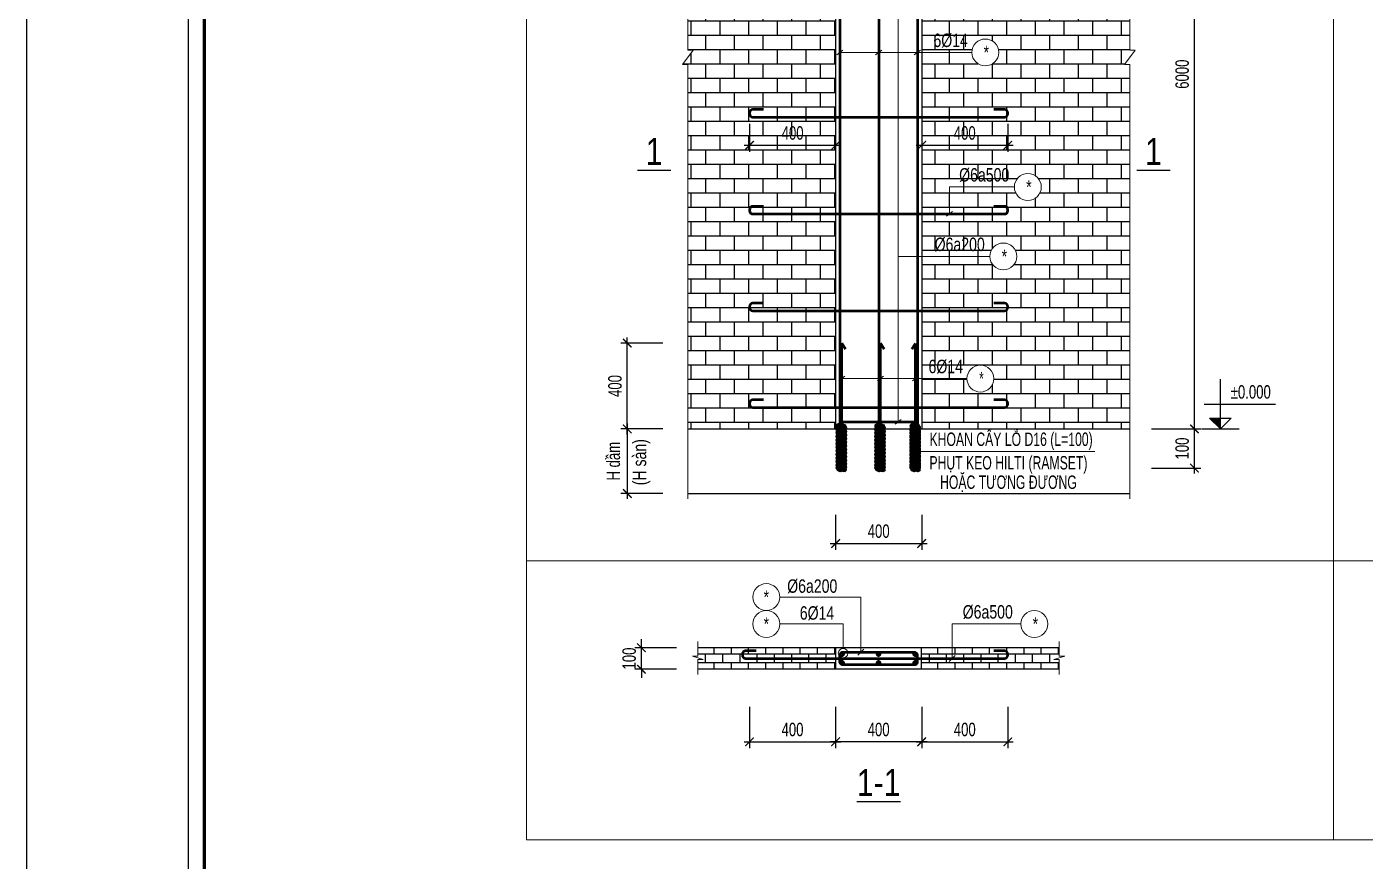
# Model space of a CAD drawing. Header units: millimetres. Extents: x 0 to 84100, y 0 to 158663.
# Drawn here: x 0 to 6221, y 7455 to 11336 of the extents above; entities that cross this region are included whole.
import ezdxf
from ezdxf.enums import TextEntityAlignment as Align

# ---------------------------------------------------------------- set-up
doc = ezdxf.new("R2010")
doc.units = ezdxf.units.MM
doc.header["$LTSCALE"] = 800
doc.header["$MEASUREMENT"] = 0
doc.layers.get('DEFPOINTS').update_dxf_attribs({"color": 87})
for name, color, linetype in [('CDC-KHUNGTEN', 9, 'Continuous'), ('CDC.02.DIM', 1, 'Continuous'), ('CDC.03.BORDER', 3, 'Continuous'), ('CDC.06.TEXT', 2, 'Continuous'), ('CDC.10.HATCH', 9, 'Continuous'), ('KCS_STEEL_SNODE', 6, 'Continuous')]:
    doc.layers.add(name, color=color, linetype=linetype)
for name, color, linetype, lineweight in [('CDC.05.STEEL', 4, 'Continuous', 50), ('CDC.11.NOTE', 8, 'Continuous', 18), ('CDC.14.STEELNUM', 9, 'Continuous', 18), ('STEEL_NODE', 6, 'Continuous', 50)]:
    doc.layers.add(name, color=color, linetype=linetype, lineweight=lineweight)
doc.styles.add('KC_BIGTEXT', font='arial.ttf', dxfattribs={"width": 0.7})
doc.styles.add('KC_SMTEXT', font='arial.ttf', dxfattribs={"width": 0.7})
doc.styles.add('KCS_SMTEXT', font='arial.ttf', dxfattribs={"width": 0.7})
doc.dimstyles.new('KCS_DIM25', dxfattribs={"dimtxt": 62.5, "dimasz": 40, "dimexe": 30, "dimexo": 0, "dimgap": 25, "dimtad": 1, "dimdec": 0, "dimzin": 13, "dimdsep": 46, "dimtxsty": 'KCS_SMTEXT', "dimblk": 'ARCHTICK', "dimcen": 0, "dimdle": 25, "dimclrd": 1, "dimclre": 1, "dimclrt": 2, "dimadec": 0, "dimazin": 0, "dimtfac": 1, "dimtdec": 0, "dimtix": 1, "dimtmove": 2, "dimatfit": 3, "dimfxl": 1, "dimtolj": 1, "dimtzin": 13, "dimarcsym": 0})

# ---------------------------------------------------------------- blocks, each defined once
blk = doc.blocks.new('_ArchTick')
at = {"color": 0, "linetype": 'ByBlock', "const_width": 0.15}
blk.add_lwpolyline([(-0.5, -0.5), (0.5, 0.5)], dxfattribs=at)
blk = doc.blocks.new('*D576')
at = {"layer": 'CDC.02.DIM', "color": 1, "lineweight": -2, "ltscale": 0.5, "transparency": 16777216}
for p, q in [((3359.6, 10884.8), (3359.6, 10754.5)), ((3759.6, 10884.8), (3759.6, 10754.5)), ((3334.6, 10784.5), (3784.6, 10784.5))]:
    blk.add_line(p, q, dxfattribs=at)
at = {"layer": 'DEFPOINTS', "color": 0, "ltscale": 0.5, "transparency": 16777216}
for p in [(3359.6, 10884.8), (3759.6, 10884.8), (3759.6, 10784.5)]:
    blk.add_point(p, dxfattribs=at)
at = {"layer": 'CDC.02.DIM', "color": 1, "lineweight": -2, "ltscale": 0.5, "transparency": 16777216, "xscale": 40, "yscale": 40, "zscale": 40, "rotation": 180}
blk.add_blockref('_ArchTick', (3359.6, 10784.5), dxfattribs=at)
at = {"layer": 'CDC.02.DIM', "color": 1, "lineweight": -2, "ltscale": 0.5, "transparency": 16777216, "xscale": 40, "yscale": 40, "zscale": 40}
blk.add_blockref('_ArchTick', (3759.6, 10784.5), dxfattribs=at)
at = {"layer": 'CDC.02.DIM', "color": 2, "ltscale": 0.5, "transparency": 16777216, "insert": (3559.6, 10841.4), "char_height": 62.5, "attachment_point": 5, "style": 'KCS_SMTEXT'}
blk.add_mtext('\\A1;400', dxfattribs=at)
blk = doc.blocks.new('*D577')
at = {"layer": 'CDC.02.DIM', "color": 1, "lineweight": -2, "ltscale": 0.5, "transparency": 16777216}
for p, q in [((4159.6, 10884.8), (4159.6, 10754.5)), ((4559.6, 10884.8), (4559.6, 10754.5)), ((4134.6, 10784.5), (4584.6, 10784.5))]:
    blk.add_line(p, q, dxfattribs=at)
at = {"layer": 'DEFPOINTS', "color": 0, "ltscale": 0.5, "transparency": 16777216}
for p in [(4159.6, 10884.8), (4559.6, 10884.8), (4559.6, 10784.5)]:
    blk.add_point(p, dxfattribs=at)
at = {"layer": 'CDC.02.DIM', "color": 1, "lineweight": -2, "ltscale": 0.5, "transparency": 16777216, "xscale": 40, "yscale": 40, "zscale": 40, "rotation": 180}
blk.add_blockref('_ArchTick', (4159.6, 10784.5), dxfattribs=at)
at = {"layer": 'CDC.02.DIM', "color": 1, "lineweight": -2, "ltscale": 0.5, "transparency": 16777216, "xscale": 40, "yscale": 40, "zscale": 40}
blk.add_blockref('_ArchTick', (4559.6, 10784.5), dxfattribs=at)
at = {"layer": 'CDC.02.DIM', "color": 2, "ltscale": 0.5, "transparency": 16777216, "insert": (4359.6, 10841.4), "char_height": 62.5, "attachment_point": 5, "style": 'KCS_SMTEXT'}
blk.add_mtext('\\A1;400', dxfattribs=at)
blk = doc.blocks.new('*D578')
at = {"layer": 'CDC.02.DIM', "color": 1, "lineweight": -2, "ltscale": 0.5, "transparency": 16777216}
for p, q in [((2955.8, 9864.8), (2761.1, 9864.8)), ((2791.1, 9440.2), (2791.1, 9889.8)), ((2955.8, 9465.2), (2761.1, 9465.2))]:
    blk.add_line(p, q, dxfattribs=at)
at = {"layer": 'DEFPOINTS', "color": 0, "ltscale": 0.5, "transparency": 16777216}
for p in [(2791.1, 9864.8), (2955.8, 9864.8), (2955.8, 9465.2)]:
    blk.add_point(p, dxfattribs=at)
at = {"layer": 'CDC.02.DIM', "color": 1, "lineweight": -2, "ltscale": 0.5, "transparency": 16777216, "xscale": 40, "yscale": 40, "zscale": 40}
for p, rotation in [((2791.1, 9864.8), 90), ((2791.1, 9465.2), 270)]:
    blk.add_blockref('_ArchTick', p, dxfattribs=dict(at, rotation=rotation))
at = {"layer": 'CDC.02.DIM', "color": 2, "ltscale": 0.5, "transparency": 16777216, "insert": (2734.2, 9665), "char_height": 62.5, "attachment_point": 5, "rotation": 90, "style": 'KCS_SMTEXT'}
blk.add_mtext('\\A1;400', dxfattribs=at)
blk = doc.blocks.new('*D579')
at = {"layer": 'CDC.02.DIM', "color": 1, "lineweight": -2, "ltscale": 0.5, "transparency": 16777216}
for p, q in [((2955.8, 9465.2), (2761.1, 9465.2)), ((2791.1, 9490.2), (2791.1, 9140.2)), ((2955.8, 9165.2), (2761.1, 9165.2))]:
    blk.add_line(p, q, dxfattribs=at)
at = {"layer": 'DEFPOINTS', "color": 0, "ltscale": 0.5, "transparency": 16777216}
for p in [(2955.8, 9465.2), (2791.1, 9165.2), (2955.8, 9165.2)]:
    blk.add_point(p, dxfattribs=at)
at = {"layer": 'CDC.02.DIM', "color": 1, "lineweight": -2, "ltscale": 0.5, "transparency": 16777216, "xscale": 40, "yscale": 40, "zscale": 40}
for p, rotation in [((2791.1, 9465.2), 90), ((2791.1, 9165.2), 270)]:
    blk.add_blockref('_ArchTick', p, dxfattribs=dict(at, rotation=rotation))
at = {"layer": 'CDC.02.DIM', "color": 2, "ltscale": 0.5, "transparency": 16777216, "insert": (2726.6, 9315.2), "char_height": 62.5, "attachment_point": 5, "rotation": 90, "style": 'KCS_SMTEXT'}
blk.add_mtext('\\A1;H dầm', dxfattribs=at)
blk = doc.blocks.new('*D581')
at = {"layer": 'CDC.02.DIM', "color": 1, "lineweight": -2, "ltscale": 0.5, "transparency": 16777216}
for p, q in [((3759.6, 9065.2), (3759.6, 8902.7)), ((4159.6, 9065.2), (4159.6, 8902.7)), ((3734.6, 8932.7), (4184.6, 8932.7))]:
    blk.add_line(p, q, dxfattribs=at)
at = {"layer": 'DEFPOINTS', "color": 0, "ltscale": 0.5, "transparency": 16777216}
for p in [(3759.6, 9065.2), (4159.6, 9065.2), (4159.6, 8932.7)]:
    blk.add_point(p, dxfattribs=at)
at = {"layer": 'CDC.02.DIM', "color": 1, "lineweight": -2, "ltscale": 0.5, "transparency": 16777216, "xscale": 40, "yscale": 40, "zscale": 40, "rotation": 180}
blk.add_blockref('_ArchTick', (3759.6, 8932.7), dxfattribs=at)
at = {"layer": 'CDC.02.DIM', "color": 1, "lineweight": -2, "ltscale": 0.5, "transparency": 16777216, "xscale": 40, "yscale": 40, "zscale": 40}
blk.add_blockref('_ArchTick', (4159.6, 8932.7), dxfattribs=at)
at = {"layer": 'CDC.02.DIM', "color": 2, "ltscale": 0.5, "transparency": 16777216, "insert": (3959.6, 8989.6), "char_height": 62.5, "attachment_point": 5, "style": 'KCS_SMTEXT'}
blk.add_mtext('\\A1;400', dxfattribs=at)
blk = doc.blocks.new('COS_CD')
at = {"layer": 'CDC.10.HATCH'}
blk.add_hatch(color=256, dxfattribs=at).paths.add_polyline_path([(37.5, 50), (87.5, 0), (87.5, 50)])
at = {"layer": 'CDC.02.DIM'}
for p, q in [((0, 0), (175, 0)), ((37.5, 50), (137.5, 50)), ((87.5, 0), (37.5, 50)), ((87.5, 0), (87.5, 50)), ((87.5, 0), (137.5, 50))]:
    blk.add_line(p, q, dxfattribs=at)
blk = doc.blocks.new('*D582')
at = {"layer": 'CDC.02.DIM', "color": 1, "lineweight": -2, "ltscale": 0.5, "transparency": 16777216}
for p, q in [((5227.2, 9465.2), (5457.2, 9465.2)), ((5427.2, 9258.2), (5427.2, 9490.2)), ((5227.2, 9283.2), (5457.2, 9283.2))]:
    blk.add_line(p, q, dxfattribs=at)
at = {"layer": 'DEFPOINTS', "color": 0, "ltscale": 0.5, "transparency": 16777216}
for p in [(5227.2, 9465.2), (5427.2, 9465.2), (5227.2, 9283.2)]:
    blk.add_point(p, dxfattribs=at)
at = {"layer": 'CDC.02.DIM', "color": 1, "lineweight": -2, "ltscale": 0.5, "transparency": 16777216, "xscale": 40, "yscale": 40, "zscale": 40}
for p, rotation in [((5427.2, 9465.2), 90), ((5427.2, 9283.2), 270)]:
    blk.add_blockref('_ArchTick', p, dxfattribs=dict(at, rotation=rotation))
at = {"layer": 'CDC.02.DIM', "color": 2, "ltscale": 0.5, "transparency": 16777216, "insert": (5370.3, 9374.2), "char_height": 62.5, "attachment_point": 5, "rotation": 90, "style": 'KCS_SMTEXT'}
blk.add_mtext('\\A1;{\\C7;100}', dxfattribs=at)
blk = doc.blocks.new('KC_SNODE')
at = {"layer": 'STEEL_NODE'}
blk.add_hatch(color=256, dxfattribs=at).paths.add_polyline_path([(12, 0, 1), (-12, 0, 1)])
blk.add_circle((0, 0), 12.5, dxfattribs=at)
blk = doc.blocks.new('KC_SNODE_2')
at = {"layer": 'STEEL_NODE'}
blk.add_circle((0, 0), 12.5, dxfattribs=at)
blk = doc.blocks.new('*D583')
at = {"layer": 'CDC.02.DIM', "color": 1, "lineweight": -2, "ltscale": 0.5, "transparency": 16777216}
for p, q in [((3358.9, 8172.5), (3358.9, 7980.1)), ((3759.2, 8172.5), (3759.2, 7980.1)), ((3333.9, 8010.1), (3784.2, 8010.1))]:
    blk.add_line(p, q, dxfattribs=at)
at = {"layer": 'DEFPOINTS', "color": 0, "ltscale": 0.5, "transparency": 16777216}
for p in [(3358.9, 8172.5), (3759.2, 8172.5), (3759.2, 8010.1)]:
    blk.add_point(p, dxfattribs=at)
at = {"layer": 'CDC.02.DIM', "color": 1, "lineweight": -2, "ltscale": 0.5, "transparency": 16777216, "xscale": 40, "yscale": 40, "zscale": 40, "rotation": 180}
blk.add_blockref('_ArchTick', (3358.9, 8010.1), dxfattribs=at)
at = {"layer": 'CDC.02.DIM', "color": 1, "lineweight": -2, "ltscale": 0.5, "transparency": 16777216, "xscale": 40, "yscale": 40, "zscale": 40}
blk.add_blockref('_ArchTick', (3759.2, 8010.1), dxfattribs=at)
at = {"layer": 'CDC.02.DIM', "color": 2, "ltscale": 0.5, "transparency": 16777216, "insert": (3559.1, 8067.1), "char_height": 62.5, "attachment_point": 5, "style": 'KCS_SMTEXT'}
blk.add_mtext('\\A1;400', dxfattribs=at)
blk = doc.blocks.new('*D584')
at = {"layer": 'CDC.02.DIM', "color": 1, "lineweight": -2, "ltscale": 0.5, "transparency": 16777216}
for p, q in [((3759.2, 8172.5), (3759.2, 7980.1)), ((4159.6, 8172.5), (4159.6, 7980.1)), ((4184.6, 8010.1), (3734.2, 8010.1))]:
    blk.add_line(p, q, dxfattribs=at)
at = {"layer": 'DEFPOINTS', "color": 0, "ltscale": 0.5, "transparency": 16777216}
for p in [(3759.2, 8172.5), (4159.6, 8172.5), (3759.2, 8010.1)]:
    blk.add_point(p, dxfattribs=at)
at = {"layer": 'CDC.02.DIM', "color": 1, "lineweight": -2, "ltscale": 0.5, "transparency": 16777216, "xscale": 40, "yscale": 40, "zscale": 40}
for p, rotation in [((3759.2, 8010.1), 180.0000222781561), ((4159.6, 8010.1), 2.227815611988149e-05)]:
    blk.add_blockref('_ArchTick', p, dxfattribs=dict(at, rotation=rotation))
at = {"layer": 'CDC.02.DIM', "color": 2, "ltscale": 0.5, "transparency": 16777216, "insert": (3959.4, 8067.1), "char_height": 62.5, "attachment_point": 5, "rotation": 0.00002, "style": 'KCS_SMTEXT'}
blk.add_mtext('\\A1;400', dxfattribs=at)
blk = doc.blocks.new('*D585')
at = {"layer": 'CDC.02.DIM', "color": 1, "lineweight": -2, "ltscale": 0.5, "transparency": 16777216}
for p, q in [((4159.6, 8172.5), (4159.6, 7980.1)), ((4559.9, 8172.5), (4559.9, 7980.1)), ((4134.6, 8010.1), (4584.9, 8010.1))]:
    blk.add_line(p, q, dxfattribs=at)
at = {"layer": 'DEFPOINTS', "color": 0, "ltscale": 0.5, "transparency": 16777216}
for p in [(4159.6, 8172.5), (4559.9, 8172.5), (4559.9, 8010.1)]:
    blk.add_point(p, dxfattribs=at)
at = {"layer": 'CDC.02.DIM', "color": 1, "lineweight": -2, "ltscale": 0.5, "transparency": 16777216, "xscale": 40, "yscale": 40, "zscale": 40, "rotation": 180}
blk.add_blockref('_ArchTick', (4159.6, 8010.1), dxfattribs=at)
at = {"layer": 'CDC.02.DIM', "color": 1, "lineweight": -2, "ltscale": 0.5, "transparency": 16777216, "xscale": 40, "yscale": 40, "zscale": 40}
blk.add_blockref('_ArchTick', (4559.9, 8010.1), dxfattribs=at)
at = {"layer": 'CDC.02.DIM', "color": 2, "ltscale": 0.5, "transparency": 16777216, "insert": (4359.7, 8067.1), "char_height": 62.5, "attachment_point": 5, "style": 'KCS_SMTEXT'}
blk.add_mtext('\\A1;400', dxfattribs=at)
blk = doc.blocks.new('*D586')
at = {"layer": 'CDC.02.DIM', "color": 1, "lineweight": -2, "ltscale": 0.5, "transparency": 16777216}
for p, q in [((2856.9, 8447.5), (2856.9, 8487.5)), ((3019.3, 8447.5), (2826.9, 8447.5)), ((2856.9, 8347.5), (2856.9, 8447.5)), ((3019.3, 8347.5), (2826.9, 8347.5)), ((2856.9, 8347.5), (2856.9, 8307.5))]:
    blk.add_line(p, q, dxfattribs=at)
at = {"layer": 'DEFPOINTS', "color": 0, "ltscale": 0.5, "transparency": 16777216}
for p in [(2856.9, 8447.5), (3019.3, 8447.5), (3019.3, 8347.5)]:
    blk.add_point(p, dxfattribs=at)
at = {"layer": 'CDC.02.DIM', "color": 1, "lineweight": -2, "ltscale": 0.5, "transparency": 16777216, "xscale": 40, "yscale": 40, "zscale": 40}
for p, rotation in [((2856.9, 8447.5), 270), ((2856.9, 8347.5), 90)]:
    blk.add_blockref('_ArchTick', p, dxfattribs=dict(at, rotation=rotation))
at = {"layer": 'CDC.02.DIM', "color": 2, "ltscale": 0.5, "transparency": 16777216, "insert": (2800, 8397.5), "char_height": 62.5, "attachment_point": 5, "rotation": 90, "style": 'KCS_SMTEXT'}
blk.add_mtext('\\A1;100', dxfattribs=at)
blk = doc.blocks.new('*D589')
at = {"layer": 'CDC.02.DIM', "color": 1, "lineweight": -2, "ltscale": 0.5, "transparency": 16777216}
for p, q in [((5227.2, 12765.2), (5457.2, 12765.2)), ((5427.2, 9440.2), (5427.2, 12790.2)), ((5227.2, 9465.2), (5457.2, 9465.2))]:
    blk.add_line(p, q, dxfattribs=at)
at = {"layer": 'DEFPOINTS', "color": 0, "ltscale": 0.5, "transparency": 16777216}
for p in [(5227.2, 12765.2), (5427.2, 12765.2), (5227.2, 9465.2)]:
    blk.add_point(p, dxfattribs=at)
at = {"layer": 'CDC.02.DIM', "color": 1, "lineweight": -2, "ltscale": 0.5, "transparency": 16777216, "xscale": 40, "yscale": 40, "zscale": 40}
for p, rotation in [((5427.2, 12765.2), 90), ((5427.2, 9465.2), 270)]:
    blk.add_blockref('_ArchTick', p, dxfattribs=dict(at, rotation=rotation))
at = {"layer": 'CDC.02.DIM', "color": 2, "ltscale": 0.5, "transparency": 16777216, "insert": (5370.3, 11115.2), "char_height": 62.5, "attachment_point": 5, "rotation": 90, "style": 'KCS_SMTEXT'}
blk.add_mtext('\\A1;{\\C7;6000}', dxfattribs=at)
blk = doc.blocks.new('Khung tên chuẩn')
at = {"layer": 'CDC-KHUNGTEN', "color": 8}
blk.add_lwpolyline([(75096, 1100), (83000, 1100), (83000, 58300), (3000, 58300), (3000, 1100), (75096, 1100)], dxfattribs=at)
at = {"layer": 'CDC-KHUNGTEN', "color": 255, "lineweight": 60}
blk.add_lwpolyline([(74900, 1400), (74900, 58000), (3300, 58000), (3300, 1400), (74900, 1400)], close=True, dxfattribs=at)
at = {"layer": 'DEFPOINTS', "color": 1, "ltscale": 0.2}
blk.add_lwpolyline([(0, 0), (0, 59400), (84100, 59400), (84100, 0), (0, 0)], close=True, dxfattribs=at)

msp = doc.modelspace()

# ---------------------------------------------------------------- hatches: boundary and pattern name
at = {"layer": 'CDC.10.HATCH'}
h = msp.add_hatch(dxfattribs=at)
h.set_pattern_fill('AR-B816', color=256, scale=8.3333, style=0)
h.set_pattern_definition([(0, (61955.23, -773300.48), (0, 66.6664), []), (90, (61955.23, -773300.48), (-66.6664, 66.6664), [66.6664, -66.6664])])
h.paths.add_polyline_path([(3759.6, 12265.2), (3374.6, 12265.2, -0.466274), (3359.8, 12282.8, -0.043633), (3359.6, 12285.4), (3359.6, 12280.2, 0.414214), (3374.6, 12265.2), (3759.6, 12265.2), (3759.6, 12465.2), (3072.9, 12465.2), (3072.9, 11226.3), (3097.9, 11226.3), (3047.9, 11159.7), (3072.9, 11159.7), (3072.9, 9465.2), (3759.6, 9465.2), (3759.6, 9565.2), (3374.6, 9565.2, -0.466274), (3359.8, 9582.8, -0.043633), (3359.6, 9585.4), (3359.6, 9580.2, 0.414214), (3374.6, 9565.2), (3759.6, 9565.2), (3759.6, 10015.2), (3374.6, 10015.2, -0.466274), (3359.8, 10032.8, -0.043633), (3359.6, 10035.4), (3359.6, 10030.2, 0.414214), (3374.6, 10015.2), (3759.6, 10015.2), (3759.6, 10465.2), (3374.6, 10465.2, -0.466274), (3359.8, 10482.8, -0.043633), (3359.6, 10485.4), (3359.6, 10480.2, 0.414214), (3374.6, 10465.2), (3759.6, 10465.2), (3759.6, 10915.2), (3374.6, 10915.2, -0.466274), (3359.8, 10932.8, -0.043633), (3359.6, 10935.4), (3359.6, 10930.2, 0.414214), (3374.6, 10915.2), (3759.6, 10915.2), (3759.6, 11365.2), (3374.6, 11365.2, -0.466274), (3359.8, 11382.8, -0.043633), (3359.6, 11385.4), (3359.6, 11380.2, 0.414214), (3374.6, 11365.2), (3759.6, 11365.2), (3759.6, 11815.2), (3374.6, 11815.2, -0.466274), (3359.8, 11832.8, -0.043633), (3359.6, 11835.4), (3359.6, 11830.2, 0.414214), (3374.6, 11815.2), (3759.6, 11815.2)])
h.paths.add_polyline_path([(5127.2, 12465.2), (4159.6, 12465.2), (4159.6, 12361.9), (4370, 12361.9, -1), (4495, 12361.9, -1), (4370, 12361.9), (4159.6, 12361.9), (4159.6, 12265.2), (4544.6, 12265.2, 0.466274), (4559.3, 12282.8, 0.466274), (4544.6, 12300.4, -0.414214), (4559.6, 12285.4), (4559.6, 12280.2, -0.414214), (4544.6, 12265.2), (4159.6, 12265.2), (4159.6, 11815.2), (4544.6, 11815.2, 0.466274), (4559.3, 11832.8, 0.043633), (4559.6, 11835.4), (4559.6, 11830.2, -0.414214), (4544.6, 11815.2), (4159.6, 11815.2), (4159.6, 11365.2), (4544.6, 11365.2, 0.466274), (4559.3, 11382.8, 0.043633), (4559.6, 11385.4), (4559.6, 11380.2, -0.414214), (4544.6, 11365.2), (4159.6, 11365.2), (4159.6, 11216.3), (4392.6, 11216.3, -1), (4517.6, 11216.3, -1), (4392.6, 11216.3), (4159.6, 11216.3), (4159.6, 11040.5), (4544.6, 11040.5, 0.466274), (4559.3, 11058.1, 0.466274), (4544.6, 11075.7, -0.414214), (4559.6, 11060.7), (4559.6, 11055.5, -0.414214), (4544.6, 11040.5), (4159.6, 11040.5), (4159.6, 10465.2), (4289.1, 10465.2), (4289.1, 10590.7), (4590.4, 10590.7, -1), (4715.4, 10590.7, -1), (4590.4, 10590.7), (4289.1, 10590.7), (4289.1, 10465.2), (4544.6, 10465.2, 0.466274), (4559.3, 10482.8, 0.043633), (4559.6, 10485.4), (4559.6, 10480.2, -0.414214), (4544.6, 10465.2), (4159.6, 10465.2), (4159.6, 10267.5), (4476.5, 10267.5, -1), (4601.5, 10267.5, -1), (4476.5, 10267.5), (4159.6, 10267.5), (4159.6, 10015.2), (4544.6, 10015.2, 0.466274), (4559.3, 10032.8, 0.043633), (4559.6, 10035.4), (4559.6, 10030.2, -0.414214), (4544.6, 10015.2), (4159.6, 10015.2), (4159.6, 9699.4), (4370, 9699.4, -1), (4495, 9699.4, -1), (4370, 9699.4), (4159.6, 9699.4), (4159.6, 9565.2), (4544.6, 9565.2, 0.466274), (4559.3, 9582.8, 0.043633), (4559.6, 9585.4), (4559.6, 9580.2, -0.414214), (4544.6, 9565.2), (4159.6, 9565.2), (4159.6, 9465.2), (5127.2, 9465.2), (5127.2, 11159.7), (5102.2, 11159.7), (5152.2, 11226.3), (5127.2, 11226.3)])
h.paths.add_polyline_path([(4294.8, 10944.6), (4424.3, 10944.6), (4424.3, 10849.5), (4294.8, 10849.5)], flags=24)
h.paths.add_polyline_path([(4174.5, 12367.7), (4368.3, 12367.7), (4368.3, 12468.7), (4174.5, 12468.7)], flags=9)
h.paths.add_polyline_path([(4174.5, 9705.2), (4368.3, 9705.2), (4368.3, 9806.2), (4174.5, 9806.2)], flags=24)
h.paths.add_polyline_path([(4183.8, 10253.4), (4488.5, 10253.4), (4488.5, 10378.2), (4183.8, 10378.2)], flags=24)
h.paths.add_polyline_path([(4297.7, 10576.7), (4602.4, 10576.7), (4602.4, 10701.4), (4297.7, 10701.4)], flags=24)
h.paths.add_polyline_path([(4197.3, 11222.1), (4391.2, 11222.1), (4391.2, 11323), (4197.3, 11323)], flags=24)
h.paths.add_polyline_path([(3494.8, 10889), (3624.3, 10889), (3624.3, 10793.9), (3494.8, 10793.9)], flags=24)
h = msp.add_hatch(dxfattribs=at)
h.set_pattern_fill('ANSI31', color=256, scale=33.333333)
h.set_pattern_definition([(45, (-89537.3133, 48026.5943), (-2.94627825, 2.94627825), [])])
h.paths.add_polyline_path([(3760.9, 9465.2, 0.290332), (3765.1, 9455.1, 0.520567), (3765.1, 9438.4, 0.520567), (3765.1, 9421.8, 0.520567), (3765.1, 9405.1, 0.520567), (3765.1, 9388.4, 0.520567), (3765.1, 9371.8, 0.520567), (3765.1, 9355.1, 0.520567), (3765.1, 9338.4, 0.520567), (3765.1, 9321.8, 0.520567), (3765.1, 9305.1, 0.520567), (3765.1, 9288.4, 0.892476), (3765.1, 9278.7, 0.520567), (3772.9, 9269.9, 0.520567), (3789.6, 9269.9, 0.520567), (3806.2, 9269.9, 0.928119), (3807.2, 9278.7, 0.520567), (3807.2, 9295.4, 0.520567), (3807.2, 9312, 0.520567), (3807.2, 9328.7, 0.520567), (3807.2, 9345.4, 0.520567), (3807.2, 9362, 0.520567), (3807.2, 9378.7, 0.520567), (3807.2, 9395.4, 0.520567), (3807.2, 9412, 0.520567), (3807.2, 9428.7, 0.520567), (3807.2, 9445.4, 0.520567), (3807.2, 9462, 0.106023), (3810.1, 9465.2)])
h.paths.add_polyline_path([(3779.6, 9488.8, 0.42631), (3765.1, 9486.6, 0.520567), (3765.1, 9471.8, 0.200007), (3760.9, 9465.2), (3779.6, 9465.2)])
h.paths.add_polyline_path([(3787.9, 9490.7, 0.189736), (3781.7, 9486.6, 0.077138), (3779.6, 9488.8), (3779.6, 9465.2), (3787.9, 9465.2)])
h.paths.add_polyline_path([(3807.2, 9478.7, 0.520567), (3798.4, 9486.6, 0.301092), (3787.9, 9490.7), (3787.9, 9465.2), (3810.1, 9465.2, 0.392861)])
h = msp.add_hatch(dxfattribs=at)
h.set_pattern_fill('ANSI31', color=256, scale=33.333333)
h.set_pattern_definition([(45, (-89357.3133, 48026.5943), (-2.94627825, 2.94627825), [])])
h.paths.add_polyline_path([(3940.9, 9465.2, 0.290332), (3945.1, 9455.1, 0.520567), (3945.1, 9438.4, 0.520567), (3945.1, 9421.8, 0.520567), (3945.1, 9405.1, 0.520567), (3945.1, 9388.4, 0.520567), (3945.1, 9371.8, 0.520567), (3945.1, 9355.1, 0.520567), (3945.1, 9338.4, 0.520567), (3945.1, 9321.8, 0.520567), (3945.1, 9305.1, 0.520567), (3945.1, 9288.4, 0.892476), (3945.1, 9278.7, 0.520567), (3952.9, 9269.9, 0.520567), (3969.6, 9269.9, 0.520567), (3986.2, 9269.9, 0.928119), (3987.2, 9278.7, 0.520567), (3987.2, 9295.4, 0.520567), (3987.2, 9312, 0.520567), (3987.2, 9328.7, 0.520567), (3987.2, 9345.4, 0.520567), (3987.2, 9362, 0.520567), (3987.2, 9378.7, 0.520567), (3987.2, 9395.4, 0.520567), (3987.2, 9412, 0.520567), (3987.2, 9428.7, 0.520567), (3987.2, 9445.4, 0.520567), (3987.2, 9462, 0.106023), (3990.1, 9465.2)])
h.paths.add_polyline_path([(3959.6, 9488.8, 0.42631), (3945.1, 9486.6, 0.520567), (3945.1, 9471.8, 0.200007), (3940.9, 9465.2), (3959.6, 9465.2)])
h.paths.add_polyline_path([(3967.9, 9490.7, 0.189736), (3961.7, 9486.6, 0.077138), (3959.6, 9488.8), (3959.6, 9465.2), (3967.9, 9465.2)])
h.paths.add_polyline_path([(3987.2, 9478.7, 0.520567), (3978.4, 9486.6, 0.301092), (3967.9, 9490.7), (3967.9, 9465.2), (3990.1, 9465.2, 0.392861)])
h = msp.add_hatch(dxfattribs=at)
h.set_pattern_fill('ANSI31', color=256, scale=33.333333)
h.set_pattern_definition([(45, (-89194.0618, 48026.5943), (-2.94627825, 2.94627825), [])])
h.paths.add_polyline_path([(4104.1, 9465.2, 0.290332), (4108.3, 9455.1, 0.520567), (4108.3, 9438.4, 0.520567), (4108.3, 9421.8, 0.520567), (4108.3, 9405.1, 0.520567), (4108.3, 9388.4, 0.520567), (4108.3, 9371.8, 0.520567), (4108.3, 9355.1, 0.520567), (4108.3, 9338.4, 0.520567), (4108.3, 9321.8, 0.520567), (4108.3, 9305.1, 0.520567), (4108.3, 9288.4, 0.892476), (4108.3, 9278.7, 0.520567), (4116.2, 9269.9, 0.520567), (4132.8, 9269.9, 0.520567), (4149.5, 9269.9, 0.928119), (4150.4, 9278.7, 0.520567), (4150.4, 9295.4, 0.520567), (4150.4, 9312, 0.520567), (4150.4, 9328.7, 0.520567), (4150.4, 9345.4, 0.520567), (4150.4, 9362, 0.520567), (4150.4, 9378.7, 0.520567), (4150.4, 9395.4, 0.520567), (4150.4, 9412, 0.520567), (4150.4, 9428.7, 0.520567), (4150.4, 9445.4, 0.520567), (4150.4, 9462, 0.106023), (4153.3, 9465.2)])
h.paths.add_polyline_path([(4122.8, 9488.8, 0.42631), (4108.3, 9486.6, 0.520567), (4108.3, 9471.8, 0.200007), (4104.1, 9465.2), (4122.8, 9465.2)])
h.paths.add_polyline_path([(4131.2, 9490.7, 0.189736), (4125, 9486.6, 0.077138), (4122.8, 9488.8), (4122.8, 9465.2), (4131.2, 9465.2)])
h.paths.add_polyline_path([(4150.4, 9478.7, 0.520567), (4141.6, 9486.6, 0.301092), (4131.2, 9490.7), (4131.2, 9465.2), (4153.3, 9465.2, 0.392861)])
h = msp.add_hatch(dxfattribs=at)
h.set_pattern_fill('AR-B816', color=256, scale=5, style=0)
h.set_pattern_definition([(0, (61955.23, -773300.483), (0, 40), []), (90, (61955.23, -773300.483), (-40, 40), [40, -40])])
h.paths.add_polyline_path([(3759.2, 8447.5), (3119.3, 8447.5), (3119.3, 8409.1), (3094.3, 8409.1), (3144.3, 8392.4), (3119.3, 8392.4), (3119.3, 8347.5), (3759.2, 8347.5)])
h.paths.add_polyline_path([(4799.2, 8392.4), (4774.2, 8392.4), (4824.2, 8409.1), (4799.2, 8409.1), (4799.2, 8447.5), (4159.2, 8447.5), (4159.2, 8347.5), (4799.2, 8347.5)])

# ---------------------------------------------------------------- linework, layer by layer
at = {"layer": 'CDC.02.DIM'}
for p, q in [((5548, 9465.2), (5548, 9697.2)), ((5473, 9580.2), (5804.5, 9580.2))]:
    msp.add_line(p, q, dxfattribs=at)
at = {"layer": 'CDC.03.BORDER'}
for p, q in [((3759.6, 12465.2), (3759.6, 9465.2)), ((4159.6, 12465.2), (4159.6, 9465.2)), ((3072.9, 9465.2), (5127.2, 9465.2)), ((3072.9, 9165.2), (5127.2, 9165.2)), ((3759.2, 8447.5), (3759.2, 8347.5)), ((4159.2, 8347.5), (4159.2, 8447.5))]:
    msp.add_line(p, q, dxfattribs=at)
at = {"layer": 'CDC.03.BORDER', "linetype": 'Continuous', "ltscale": 0.03}
for points in [[(4799.2, 8447.5), (3119.3, 8447.5)], [(4799.2, 8347.5), (3119.3, 8347.5)]]:
    msp.add_lwpolyline(points, dxfattribs=at)
at = {"layer": 'CDC.05.STEEL'}
for p, q in [((3787.9, 9283.2), (3787.9, 9864.8)), ((3787.9, 9864.8), (3805.9, 9836.7)), ((3967.9, 9283.2), (3967.9, 9864.8)), ((3967.9, 9864.8), (3985.9, 9836.7)), ((4131.2, 9863.2), (4114.3, 9836.7)), ((4131.2, 9283.2), (4131.2, 9863.2))]:
    msp.add_line(p, q, dxfattribs=at)
at = {"layer": 'CDC.05.STEEL', "color": 4}
msp.add_line((3779.6, 9498.5), (4139.6, 9498.5), dxfattribs=at)
at = {"layer": 'CDC.05.STEEL'}
for points in [[(3779.6, 12465.2), (3779.6, 9465.2)], [(3959.6, 12465.2), (3959.6, 9465.2)], [(4139.6, 12465.2), (4139.6, 9465.2)]]:
    msp.add_lwpolyline(points, dxfattribs=at)
for points in [[(3423.9, 10950.4), (3374.6, 10950.4, 0.414214), (3359.6, 10935.4), (3359.6, 10930.2, 0.414214), (3374.6, 10915.2), (4544.6, 10915.2, 0.414214), (4559.6, 10930.2), (4559.6, 10935.4, 0.414214), (4544.6, 10950.4), (4495.2, 10950.4)], [(3423.9, 10500.4), (3374.6, 10500.4, 0.414214), (3359.6, 10485.4), (3359.6, 10480.2, 0.414214), (3374.6, 10465.2), (4544.6, 10465.2, 0.414214), (4559.6, 10480.2), (4559.6, 10485.4, 0.414214), (4544.6, 10500.4), (4495.2, 10500.4)], [(3423.9, 10050.4), (3374.6, 10050.4, 0.414214), (3359.6, 10035.4), (3359.6, 10030.2, 0.414214), (3374.6, 10015.2), (4544.6, 10015.2, 0.414214), (4559.6, 10030.2), (4559.6, 10035.4, 0.414214), (4544.6, 10050.4), (4495.2, 10050.4)], [(3423.9, 9600.4), (3374.6, 9600.4, 0.414214), (3359.6, 9585.4), (3359.6, 9580.2, 0.414214), (3374.6, 9565.2), (4544.6, 9565.2, 0.414214), (4559.6, 9580.2), (4559.6, 9585.4, 0.414214), (4544.6, 9600.4), (4495.2, 9600.4)], [(3390.5, 8432.7), (3341.1, 8432.7, 0.414214), (3326.1, 8417.7), (3326.1, 8412.5, 0.414214), (3341.1, 8397.5), (4544.6, 8397.5, 0.414214), (4559.6, 8412.5), (4559.6, 8417.7, 0.414214), (4544.6, 8432.7), (4495.2, 8432.7)]]:
    msp.add_lwpolyline(points, format="xyb", dxfattribs=at)
msp.add_lwpolyline([(3794.2, 8427.5), (4124.2, 8427.5, -0.414214), (4139.2, 8412.5), (4139.2, 8382.5, -0.414214), (4124.2, 8367.5), (3794.2, 8367.5, -0.414214), (3779.2, 8382.5), (3779.2, 8412.5, -0.414214)], format="xyb", close=True, dxfattribs=at)
at = {"layer": 'CDC.11.NOTE', "color": 2}
for p, q in [((2323, 14454.7), (2323, 7554.7)), ((6073, 13795.8), (6073, 7554.7)), ((16923, 7554.7), (2323, 7554.7))]:
    msp.add_line(p, q, dxfattribs=at)
at = {"layer": 'CDC.11.NOTE'}
for p, q in [((4049.6, 12431.8), (4049.6, 9498.5)), ((3779.6, 11216.3), (4392.6, 11216.3)), ((4289.1, 10590.7), (4590.4, 10590.7)), ((4289.1, 10590.7), (4289.1, 10465)), ((4049.6, 10267.5), (4476.5, 10267.5)), ((3787.9, 9699.4), (4370, 9699.4)), ((4153, 9361), (4964.7, 9361))]:
    msp.add_line(p, q, dxfattribs=at)
at = {"layer": 'CDC.11.NOTE', "color": 3}
for p, q in [((3793.4, 11227.1), (3765.3, 11205.2)), ((3973.6, 11227.1), (3945.5, 11205.2)), ((4153.4, 11227.1), (4125.3, 11205.2)), ((4303, 10476), (4274.9, 10454.1)), ((3802, 9710.4), (3773.9, 9688.5)), ((3982, 9710.4), (3953.9, 9688.5)), ((4145.3, 9710.4), (4117.1, 9688.5)), ((4063.6, 9509.4), (4035.5, 9487.6)), ((3862.6, 8413.3), (3890.9, 8441.6)), ((4287.8, 8383.8), (4315.9, 8411.9))]:
    msp.add_line(p, q, dxfattribs=at)
at = {"layer": 'CDC.11.NOTE'}
for points in [[(3072.9, 12790.2), (3072.9, 11226.3), (3097.9, 11226.3), (3047.9, 11159.7), (3072.9, 11159.7), (3072.9, 9140.2)], [(5127.2, 12790.2), (5127.2, 11226.3), (5152.2, 11226.3), (5102.2, 11159.7), (5127.2, 11159.7), (5127.2, 9140.2)], [(3876.7, 8427.5), (3876.7, 8683.2), (3499.9, 8683.2)], [(3794.2, 8444.8), (3794.2, 8558.2), (3499.9, 8558.2)], [(4301.8, 8397.8), (4301.5, 8558.2), (4620.6, 8558.2)], [(3119.3, 8476.8), (3119.3, 8409.1), (3094.3, 8409.1), (3144.3, 8392.4), (3119.3, 8392.4), (3119.3, 8322.5)], [(4799.2, 8476.8), (4799.2, 8409.1), (4824.2, 8409.1), (4774.2, 8392.4), (4799.2, 8392.4), (4799.2, 8322.5)]]:
    msp.add_lwpolyline(points, dxfattribs=at)
for points in [[(3765.1, 9486.6, -0.520567), (3781.7, 9486.6, -0.520567), (3798.4, 9486.6, -0.520567), (3807.2, 9478.7, -0.520567), (3807.2, 9462, -0.520567), (3807.2, 9445.4, -0.520567), (3807.2, 9428.7, -0.520567), (3807.2, 9412, -0.520567), (3807.2, 9395.4, -0.520567), (3807.2, 9378.7, -0.520567), (3807.2, 9362, -0.520567), (3807.2, 9345.4, -0.520567), (3807.2, 9328.7, -0.520567), (3807.2, 9312, -0.520567), (3807.2, 9295.4, -0.520567), (3807.2, 9278.7, -0.928119), (3806.2, 9269.9, -0.520567), (3789.6, 9269.9, -0.520567), (3772.9, 9269.9, -0.520567), (3765.1, 9278.7, -0.892476), (3765.1, 9288.4, -0.520567), (3765.1, 9305.1, -0.520567), (3765.1, 9321.8, -0.520567), (3765.1, 9338.4, -0.520567), (3765.1, 9355.1, -0.520567), (3765.1, 9371.8, -0.520567), (3765.1, 9388.4, -0.520567), (3765.1, 9405.1, -0.520567), (3765.1, 9421.8, -0.520567), (3765.1, 9438.4, -0.520567), (3765.1, 9455.1, -0.520567), (3765.1, 9471.8, -0.520567)], [(3945.1, 9486.6, -0.520567), (3961.7, 9486.6, -0.520567), (3978.4, 9486.6, -0.520567), (3987.2, 9478.7, -0.520567), (3987.2, 9462, -0.520567), (3987.2, 9445.4, -0.520567), (3987.2, 9428.7, -0.520567), (3987.2, 9412, -0.520567), (3987.2, 9395.4, -0.520567), (3987.2, 9378.7, -0.520567), (3987.2, 9362, -0.520567), (3987.2, 9345.4, -0.520567), (3987.2, 9328.7, -0.520567), (3987.2, 9312, -0.520567), (3987.2, 9295.4, -0.520567), (3987.2, 9278.7, -0.928119), (3986.2, 9269.9, -0.520567), (3969.6, 9269.9, -0.520567), (3952.9, 9269.9, -0.520567), (3945.1, 9278.7, -0.892476), (3945.1, 9288.4, -0.520567), (3945.1, 9305.1, -0.520567), (3945.1, 9321.8, -0.520567), (3945.1, 9338.4, -0.520567), (3945.1, 9355.1, -0.520567), (3945.1, 9371.8, -0.520567), (3945.1, 9388.4, -0.520567), (3945.1, 9405.1, -0.520567), (3945.1, 9421.8, -0.520567), (3945.1, 9438.4, -0.520567), (3945.1, 9455.1, -0.520567), (3945.1, 9471.8, -0.520567)], [(4108.3, 9486.6, -0.520567), (4125, 9486.6, -0.520567), (4141.6, 9486.6, -0.520567), (4150.4, 9478.7, -0.520567), (4150.4, 9462, -0.520567), (4150.4, 9445.4, -0.520567), (4150.4, 9428.7, -0.520567), (4150.4, 9412, -0.520567), (4150.4, 9395.4, -0.520567), (4150.4, 9378.7, -0.520567), (4150.4, 9362, -0.520567), (4150.4, 9345.4, -0.520567), (4150.4, 9328.7, -0.520567), (4150.4, 9312, -0.520567), (4150.4, 9295.4, -0.520567), (4150.4, 9278.7, -0.928119), (4149.5, 9269.9, -0.520567), (4132.8, 9269.9, -0.520567), (4116.2, 9269.9, -0.520567), (4108.3, 9278.7, -0.892476), (4108.3, 9288.4, -0.520567), (4108.3, 9305.1, -0.520567), (4108.3, 9321.8, -0.520567), (4108.3, 9338.4, -0.520567), (4108.3, 9355.1, -0.520567), (4108.3, 9371.8, -0.520567), (4108.3, 9388.4, -0.520567), (4108.3, 9405.1, -0.520567), (4108.3, 9421.8, -0.520567), (4108.3, 9438.4, -0.520567), (4108.3, 9455.1, -0.520567), (4108.3, 9471.8, -0.520567)]]:
    msp.add_lwpolyline(points, format="xyb", close=True, dxfattribs=at)
at = {"layer": 'CDC.11.NOTE', "color": 2}
msp.add_lwpolyline([(2323, 8852.2), (16923, 8852.2)], dxfattribs=at)
at = {"layer": 'CDC.11.NOTE'}
msp.add_circle((3794.2, 8422.5), 22.3, dxfattribs=at)
at = {"layer": 'CDC.14.STEELNUM'}
for centre in [(4455.1, 11216.3), (4652.9, 10590.7), (4539, 10267.5), (4432.5, 9699.4), (3437.4, 8683.2), (3437.4, 8558.2), (4683.1, 8558.2)]:
    msp.add_circle(centre, 62.5, dxfattribs=at)

# ---------------------------------------------------------------- block references
at = {"xscale": 0.25, "yscale": 0.25, "zscale": 0.25}
msp.add_blockref('Khung tên chuẩn', (0, 0), dxfattribs=at)
at = {"layer": 'CDC.02.DIM'}
msp.add_blockref('COS_CD', (5460.5, 9465.2), dxfattribs=at)
at = {"layer": 'KCS_STEEL_SNODE'}
for p, xscale, yscale, zscale, rotation in [((3789.2, 8417.5), -0.5656565657118335, 0.5656565657118335, 0.5656565656565656, 90), ((3959.2, 8417.5), 0.5656565657118335, 0.5656565657118335, 0.5656565657118335, 270), ((4129.2, 8417.5), 0.5656565657118335, 0.5656565657118335, 0.5656565657118335, 270), ((3789.2, 8377.5), 0.5656565658282489, 0.5656565658282489, 0.5656565658282489, 90), ((3959.2, 8377.5), -0.5656565658282489, 0.5656565658282489, 0.5656565656565656, 270), ((4129.2, 8377.5), -0.5656565658282489, 0.5656565658282489, 0.5656565656565656, 270)]:
    msp.add_blockref('KC_SNODE_2', p, dxfattribs=dict(at, xscale=xscale, yscale=yscale, zscale=zscale, rotation=rotation))
at = {"layer": 'STEEL_NODE'}
for p, xscale, yscale, zscale, rotation in [((3789.2, 8417.5), 0.5656565657118335, 0.5656565657118335, 0.5656565657118335, 90), ((3959.2, 8417.5), -0.5656565657118335, 0.5656565657118335, 0.5656565656236401, 270), ((4129.2, 8417.5), -0.5656565657118335, 0.5656565657118335, 0.5656565656236401, 270), ((3789.2, 8377.5), -0.5656565658282489, 0.5656565658282489, 0.5656565656236401, 90), ((3959.2, 8377.5), 0.5656565658282489, 0.5656565658282489, 0.5656565658282489, 270), ((4129.2, 8377.5), 0.5656565658282489, 0.5656565658282489, 0.5656565658282489, 270)]:
    msp.add_blockref('KC_SNODE', p, dxfattribs=dict(at, xscale=xscale, yscale=yscale, zscale=zscale, rotation=rotation))

# ---------------------------------------------------------------- texts
at = {"layer": 'CDC.06.TEXT', "style": 'KC_SMTEXT'}
for s, width, p in [('6%%C14', 0.75, (4294.2, 11241.4)), ('%%C6a500', 0.75, (4450.1, 10615.8)), ('%%C6a200', 0.75, (4336.2, 10292.6)), ('6%%C14', 0.75, (4271.4, 9724.6)), ('KHOAN CẤY LỖ D16 (L=100)', 0.65, (4575.1, 9386.1)), ('PHỤT KEO HILTI (RAMSET)', 0.65, (4562.7, 9276.7)), ('HOẶC TƯƠNG ĐƯƠNG', 0.65, (4562.7, 9186.4)), ('%%C6a200', 0.75, (3650.9, 8703.2)), ('%%C6a500', 0.75, (4466.6, 8583.3)), ('6%%C14', 0.75, (3673, 8578.2))]:
    msp.add_text(s, height=62.5, dxfattribs=dict(at, width=width)).set_placement(p, align=Align.CENTER)
at = {"layer": 'CDC.06.TEXT', "color": 4, "style": 'KC_BIGTEXT', "width": 0.8}
for s, p in [('%%U 1 ', (2915.6, 10755.6)), ('%%U 1 ', (5236.5, 10755.6)), ('%%U1-1', (3959.4, 7820.8, 0))]:
    msp.add_text(s, height=125, dxfattribs=at).set_placement(p, align=Align.MIDDLE)
at = {"layer": 'CDC.06.TEXT', "color": 2, "style": 'KC_SMTEXT', "width": 0.7}
msp.add_text('%%P0.000', height=62.5, dxfattribs=at).set_placement((5782.3, 9606.2), align=Align.RIGHT)
at = {"layer": 'CDC.06.TEXT', "style": 'KC_SMTEXT', "width": 0.75}
msp.add_text('(H sàn)', height=62.5, rotation=90, dxfattribs=at).set_placement((2879, 9310.6), align=Align.CENTER)
at = {"layer": 'CDC.14.STEELNUM', "color": 2, "style": 'KC_SMTEXT'}
for width, p in [(0.75, (4460, 11216.3)), (0.75, (4657.8, 10590.7)), (0.75, (4543.9, 10267.5)), (0.6, (4437.4, 9699.4)), (0.75, (3437.4, 8683.2)), (0.75, (3437.4, 8558.2)), (0.75, (4688, 8558.2))]:
    msp.add_text('*', height=62.5, dxfattribs=dict(at, width=width)).set_placement(p, align=Align.MIDDLE_CENTER)

# ---------------------------------------------------------------- dimensions: what is measured, and where the dimension line sits
at = {"layer": 'CDC.02.DIM', "ltscale": 0.5}
for base, p1, p2, angle, text, picture, middle in [((5427.2, 12765.2), (5227.2, 9465.2), (5227.2, 12765.2), 89.99998, '{\\C7;6000}', '*D589', (5370.3, 11115.2)), ((2791.1, 9165.2), (2955.8, 9465.2), (2955.8, 9165.2), 90, 'H dầm', '*D579', (2726.6, 9315.2)), ((5427.2, 9465.2), (5227.2, 9283.2), (5227.2, 9465.2), 90, '{\\C7;100}', '*D582', (5370.3, 9374.2))]:
    dim = msp.add_linear_dim(base=base, p1=p1, p2=p2, angle=angle, text=text, dimstyle='KCS_DIM25', dxfattribs=at)
    dim.commit()
    dim.dimension.update_dxf_attribs({"geometry": picture, "text_midpoint": middle})
for base, p1, p2, picture, middle in [((3759.6, 10784.5), (3359.6, 10884.8), (3759.6, 10884.8), '*D576', (3559.6, 10841.4)), ((4559.6, 10784.5), (4159.6, 10884.8), (4559.6, 10884.8), '*D577', (4359.6, 10841.4)), ((4159.6, 8932.7), (3759.6, 9065.2), (4159.6, 9065.2), '*D581', (3959.6, 8989.6))]:
    dim = msp.add_linear_dim(base=base, p1=p1, p2=p2, dimstyle='KCS_DIM25', dxfattribs=at)
    dim.commit()
    dim.dimension.update_dxf_attribs({"geometry": picture, "text_midpoint": middle})
for base, p1, p2, angle, picture, middle in [((2791.1, 9864.8), (2955.8, 9465.2), (2955.8, 9864.8), 90, '*D578', (2734.2, 9665)), ((2856.9, 8447.5), (3019.3, 8347.5), (3019.3, 8447.5), 90.00002, '*D586', (2800, 8397.5)), ((3759.2, 8010.1), (3358.9, 8172.5), (3759.2, 8172.5), 359.99998, '*D583', (3559.1, 8067.1)), ((3759.2, 8010.1), (4159.6, 8172.5), (3759.2, 8172.5), 180.00002, '*D584', (3959.4, 8067.1)), ((4559.9, 8010.1), (4159.6, 8172.5), (4559.9, 8172.5), 359.99998, '*D585', (4359.7, 8067.1))]:
    dim = msp.add_linear_dim(base=base, p1=p1, p2=p2, angle=angle, dimstyle='KCS_DIM25', dxfattribs=at)
    dim.commit()
    dim.dimension.update_dxf_attribs({"geometry": picture, "text_midpoint": middle})

doc.saveas('drawing.dxf')
